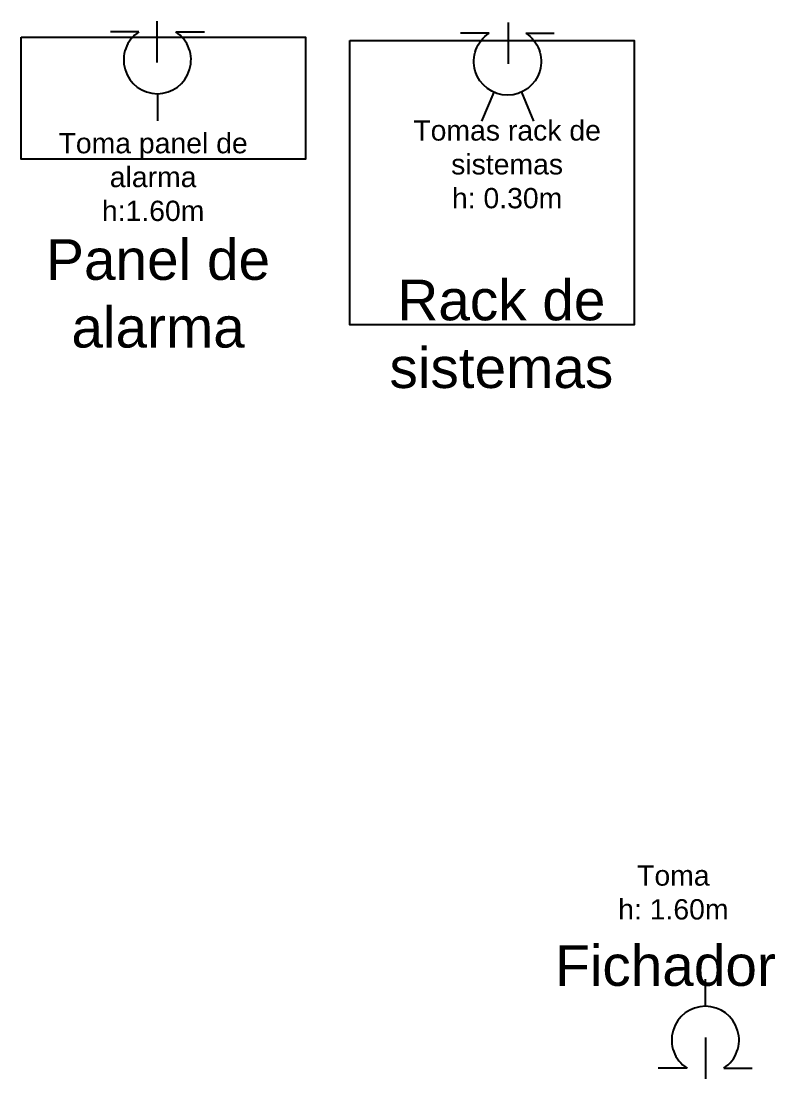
# Model space of a CAD drawing. Header units: millimetres. Extents: x 6085 to 6497, y 3307 to 3415.
# Drawn here: x 6298.164 to 6300.021, y 3335.826 to 3338.43 of the extents above; entities that cross this region are included whole.
import ezdxf

# ---------------------------------------------------------------- set-up
doc = ezdxf.new("R2010")
doc.units = ezdxf.units.MM
doc.linetypes.add('CONTIN', pattern=[0])
for name, color, linetype in [('Inst camaras', 80, 'Continuous'), ('Inst elec tomas', 10, 'CONTIN'), ('Mobiliario', 251, 'Continuous')]:
    doc.layers.add(name, color=color, linetype=linetype)
doc.styles.add('ARIAL', font='arial.ttf')
doc.styles.get("Standard").update_dxf_attribs({"font": 'lucon.TTF'})

# ---------------------------------------------------------------- blocks, each defined once
blk = doc.blocks.new('ygug')
at = {"layer": 'Inst elec tomas'}
for p, q in [((474.416447, 415.123584), (474.41645, 415.194478)), ((474.416442, 415.033172), (474.416438, 414.963299))]:
    blk.add_line(p, q, dxfattribs=at)
at = {"layer": 'Inst elec tomas', "linetype": 'ByBlock'}
for p, q in [((474.390185, 415.077044), (474.492026, 415.077044)), ((474.568897, 415.078374), (474.635433, 415.078374))]:
    blk.add_line(p, q, dxfattribs=at)
blk.add_arc((474.485968, 415.078374), 0.082928, 213.029465, 146.964383, dxfattribs=at)
blk = doc.blocks.new('njhhjjh')
at = {"layer": 'Inst elec tomas'}
for p, q in [((474.870734, 415.123584), (474.870738, 415.194478)), ((475.015884, 415.112395), (475.087473, 415.142514)), ((475.015884, 415.044354), (475.087473, 415.014235)), ((474.870729, 415.033172), (474.870725, 414.963299))]:
    blk.add_line(p, q, dxfattribs=at)
at = {"layer": 'Inst elec tomas', "linetype": 'ByBlock'}
blk.add_line((474.844472, 415.077044), (474.946313, 415.077044), dxfattribs=at)
blk.add_arc((474.940256, 415.078374), 0.082928, 213.029465, 146.964383, dxfattribs=at)

msp = doc.modelspace()

# ---------------------------------------------------------------- linework, layer by layer
at = {"color": 251}
for points in [[(6298.1645, 3338.3898), (6298.8645, 3338.3898), (6298.8645, 3338.0898), (6298.1645, 3338.0898)], [(6298.9739, 3338.3821), (6299.6739, 3338.3821), (6299.6739, 3337.6821), (6298.9739, 3337.6821)]]:
    msp.add_lwpolyline(points, close=True, dxfattribs=at)

# ---------------------------------------------------------------- block references
at = {"layer": 'Inst camaras'}
for p, rotation in [((5883.4215, 3812.8197), 270), ((6714.9278, 2861.4354), 90)]:
    msp.add_blockref('ygug', p, dxfattribs=dict(at, rotation=rotation))
at = {"layer": 'Inst camaras', "xscale": -1, "rotation": 90}
msp.add_blockref('njhhjjh', (6714.4406, 3813.2706), dxfattribs=at)

# ---------------------------------------------------------------- texts
at = {"layer": 'Inst camaras', "color": 2, "char_height": 0.05, "width": 0.593667, "attachment_point": 5}
for s, insert in [('{\\fArial|b0|i0|c0|p34;Tomas rack de sistemas\\Ph: 0.30m}', (6299.3612, 3338.0768)), ('{\\fArial|b0|i0|c0|p34;Toma panel de alarma\\Ph:1.60m}', (6298.4895, 3338.0455)), ('{\\fArial|b0|i0|c0|p34;Toma \\Ph: 1.60m}', (6299.7706, 3336.2842))]:
    msp.add_mtext(s, dxfattribs=dict(at, insert=insert))
at = {"layer": 'Inst camaras', "insert": (6299.7512, 3336.1038), "char_height": 0.1, "width": 1.723208, "attachment_point": 5}
msp.add_mtext('{\\fArial|b0|i0|c0|p34;Fichador}', dxfattribs=at)
at = {"layer": 'Mobiliario', "color": 2, "char_height": 0.1, "width": 0.593249, "attachment_point": 5, "style": 'ARIAL'}
for s, insert in [('\\pxqc;Panel de alarma', (6298.5018, 3337.7586)), ('\\pxqc;Rack de sistemas', (6299.3471, 3337.659))]:
    msp.add_mtext(s, dxfattribs=dict(at, insert=insert))

doc.saveas('drawing.dxf')
